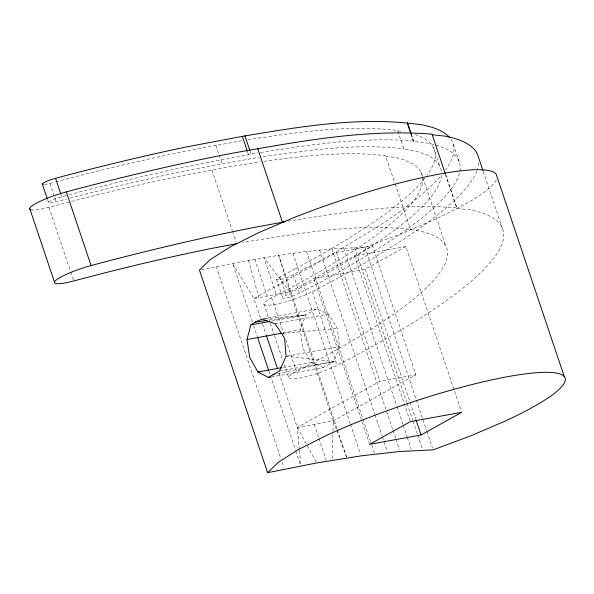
<?xml version="1.0" encoding="UTF-8"?>
<svg xmlns="http://www.w3.org/2000/svg" width="594" height="594" viewBox="0 0 594 594"><rect width="100%" height="100%" fill="white"/><g stroke="black" fill="none" stroke-linecap="round" stroke-linejoin="round"><path stroke-width="0.45" stroke-dasharray="2.97 2.23" d="M332.113 458.464L332.952 431.875M332.982 430.962L333.301 420.871L289.909 291.936L278.668 255.316L248.515 260.35L201.21 269.691M301.292 287.34L283.865 296.562A9.712 1.604 -18.6 0 0 284.749 298.143A9.712 1.604 -18.6 0 0 294.513 295.522L321.317 281.794L342.359 270.136L379.744 247.728A610.832 100.817 -18.6 0 0 437.986 145.656L427.947 143.124L413.587 141.528L411.323 133.999M323.426 367.486L311.345 362.303L302.561 347.913L300.416 329.819L305.739 314.931L316.491 308.932L328.564 314.107L337.355 328.497L339.493 346.592L334.177 361.479L323.426 367.486L272.156 376.796M295.092 268.919L277.665 278.141A9.712 1.604 -18.6 0 0 278.549 279.722A9.712 1.604 -18.6 0 0 288.313 277.101L315.117 263.38L336.159 251.722L373.544 229.314A610.832 100.817 -18.6 0 0 441.26 175.356M279.002 373.047L297.304 427.428L333.301 420.871L415.874 374.784L372.483 245.849L336.531 252.376L253.913 298.492L260.699 318.666M252.413 322.074L232.64 263.305L253.913 298.492L289.909 291.936L372.483 245.849M369.706 444.312L313.914 278.534L365.28 269.208L405.873 246.555L461.36 411.449M299.317 449.42L297.304 427.428L379.922 381.311L415.874 374.784M476.834 171.131A630.546 104.069 -18.6 0 1 395.856 244.216L377.398 255.606A630.546 104.069 -18.6 0 1 312.296 291.669L306.489 294.394A29.589 4.886 -18.6 0 1 270.025 305.108A29.589 4.886 -18.6 0 1 271.673 297.787L287.251 289.649A571.435 94.312 -18.6 0 0 422.616 177.435M445.433 174.191L456.949 208.397L470.322 209.882A630.546 104.069 -18.6 0 1 493.399 258.68L486.018 267.285A630.546 104.069 -18.6 0 1 337.095 365.347L331.281 368.065A29.589 4.886 -18.6 0 1 294.817 378.786A29.589 4.886 -18.6 0 1 296.473 371.465L312.043 363.328A571.435 94.312 -18.6 0 0 436.093 277.465L441.587 270.062A571.435 94.312 -18.6 0 0 421.636 231.512L410.209 229.358C354.061 223.314 297.691 233.412 242.434 242.538M337.117 428.979L278.668 255.316L306.534 251.477L331.898 248.856L364.902 247.253L402.769 233.138L436.88 218.518L464.894 204.388A157.64 26.017 -18.6 0 0 496.651 179.225M65.904 195.597L58.108 197.772A9.578 1.582 -18.6 0 0 48.975 201.901A9.578 1.582 -18.6 0 0 52.651 202.613L66.587 199.049M69.246 194.698L71.748 194.03A610.832 100.817 -18.6 0 1 192.256 165.422L257.625 152.97M44.647 184.496A9.578 1.582 -18.6 0 0 46.451 184.192L55.16 181.994M56.029 181.771L77.814 176.084A591.579 97.639 -18.6 0 1 191.558 149.978L242.642 140.555M70.07 198.144L84.006 194.505A591.579 97.639 -18.6 0 1 197.757 168.399L258.724 157.358M30.866 209.816A29.455 4.863 -18.6 0 0 48.923 207.299L77.22 199.918A571.435 94.312 -18.6 0 1 187.058 174.703L226.054 167.36L260.41 161.82M277.532 373.641L334.177 361.479L286.085 356.289M262.986 318.889L316.491 308.932M405.873 246.555L354.507 255.88L410.001 420.775M271.562 321.139L305.739 314.931L262.993 318.971M275.156 323.812L328.564 314.107M283.212 332.944L300.416 329.819M286.991 356.125L339.493 346.592M283.279 367.396L311.345 362.303M287.815 221.235C343.555 212.207 400.222 203.029 456.831 207.855L456.949 208.397M279.536 370.931L334.177 361.479M260.514 152.48C311.063 144.572 362.407 136.791 413.684 141.016M247.995 139.672C297.304 132.336 347.572 124.547 397.46 130.442L404.076 149.302L414.597 150.95A591.26 97.587 -18.6 0 1 441.327 171.25M263.216 156.653C309.585 150.052 356.823 143.213 403.66 148.864L404.076 149.302M263.907 161.316C304.076 156.014 344.936 150.824 385.417 155.68L394.965 183.294M269.089 320.114L305.739 314.931M281.474 333.472L337.355 328.497M397.876 130.88L401.381 131.43M385.81 156.103L396.837 157.833A571.435 94.312 -18.6 0 1 422.475 176.529M289.909 291.936L263.87 257.685L276.396 294.446M297.304 427.428L316.699 462.964M333.301 420.871L336.449 429.492M336.768 430.353L346.54 457.068M483.271 171.488L503.044 230.257M453.356 144.416L459.556 162.838M445.619 174.525L456.831 207.855M433.449 147.49L439.649 165.904M411.115 133.977L413.476 140.993M411.226 134.511L413.587 141.528M420.998 172.275L422.468 176.656M422.765 177.532L445.79 245.946M395.255 184.17L410.61 229.781M364.902 247.253L426.596 430.568M426.886 431.444L432.499 448.106M365.28 269.208L409.853 401.655M410.142 402.532L415.755 419.193M354.603 247.475L406.845 402.725M407.142 403.601L412.748 420.262M413.045 421.139L417.471 434.296M417.768 435.172L422.49 449.205M343.592 248.01L396.725 405.888M397.022 406.764L402.925 424.309M403.222 425.185L407.061 436.59M407.35 437.466L411.189 448.864M336.531 252.376L379.922 381.311M331.898 248.856L392.708 429.536M392.998 430.412L395.656 438.313M395.953 439.189L399.495 449.71M319.535 250.007L374.74 414.033M375.029 414.909L382.113 435.959M382.41 436.835L387.429 451.744M306.534 251.477L370.582 441.81M371.762 445.314L374.42 453.207M312.296 291.669L337.095 365.347M292.901 253.244L350.163 423.403M350.46 424.279L360.499 454.098M293.339 274.896L299.532 293.31M250.178 151.463L251.062 154.098M247.639 152.168L248.53 154.804M337.414 429.863L346.562 457.053M279.9 276.856L286.1 295.277M276.529 279.358L282.729 297.78M271.673 297.787L284.073 334.63M285.848 339.894L296.473 371.465M254.841 259.251L267.233 296.094M215.897 145.389L218.852 154.158M219.149 155.034L222.097 163.803M263.862 304.009L269.179 319.795M270.359 323.307L274.198 334.704M274.495 335.58L282.759 360.142M284.236 364.53L288.662 377.687M211.924 170.01L232.291 230.531M232.581 231.408L236.13 241.936M262.474 323.93L266.015 334.452M253.601 325.579L257.143 336.107M268.948 371.191L270.129 374.695M270.426 375.571L295.515 450.126M295.805 451.009L300.534 465.043M216.268 266.543L280.917 458.627M282.098 462.139L283.865 467.404M61.145 194.958L61.739 196.711M49.933 183.36L56.133 201.782M47.654 199.836L48.537 202.465M48.923 207.299L70.478 271.324M70.768 272.208L73.426 280.101M314.241 424.346L318.636 437.518M318.933 438.394L326.269 460.343M248.515 260.35L258.828 297.609M299.398 450.334L300.824 465.919M478.838 162.734A630.546 104.069 -18.6 0 1 477.42 169.535M441.401 175.438A591.26 97.587 -18.6 0 1 301.321 287.333M450.846 139.107A610.832 100.817 -18.6 0 1 445.626 169.773M415.132 134.474A591.26 97.587 -18.6 0 1 427.249 175.156M425.156 177.955A591.26 97.587 -18.6 0 1 295.121 268.911"/><path stroke-width="0.89" d="M410.929 133.635L407.387 123.107C353.467 117.53 296.302 127.257 242.33 136.382L186.056 147A610.832 100.817 -18.6 0 0 65.548 175.609L51.908 179.351A9.578 1.582 -18.6 0 0 43.31 184.578M247 339.523L250.868 324.896L255.353 322.052L262.08 319.06L275.156 323.812L284.571 338.06L286.085 356.289L279.536 370.931L268.555 377.442L257.93 372L249.695 357.514L247 339.523L281.408 333.271M267.627 472.676L278.274 462.318L298.285 449.636L326.299 435.506A157.64 26.017 -18.6 0 1 535.684 372.78A157.64 26.017 -18.6 0 1 505.063 421.131L470.96 435.751L433.085 449.866L400.089 451.47L361.085 455.858L316.699 462.964L267.627 472.676L199.436 270.062L210.09 259.704L230.101 247.022L258.197 232.893L292.218 218.28A157.64 26.017 -18.6 0 1 496.116 174.02L564.3 376.626M421.064 434.986L461.657 412.325L410.298 421.658L369.706 444.312L421.064 434.986L416.045 420.077M30.257 209.578A29.455 4.863 -18.6 0 1 66.305 191.892L77.925 188.781A630.546 104.069 -18.6 0 1 230.977 153.46L257.759 148.745C315.102 138.692 373.656 129.403 432.038 134.177L445.144 173.314M236.716 243.689L211.85 248.381A571.435 94.312 -18.6 0 0 102.012 273.589L73.723 280.977A29.455 4.863 -18.6 0 1 55.836 280.353A29.455 4.863 -18.6 0 1 91.097 265.57L102.717 262.451A630.546 104.069 -18.6 0 1 255.769 227.138L285.536 221.636M273.04 374.606L274.836 374.22M250.868 324.896L269.758 321.465M257.93 372L281.467 367.723M268.555 377.442L270.359 377.116M255.353 322.052L266.342 320.5M407.387 123.107L421.747 124.703L431.786 127.242A610.832 100.817 -18.6 0 1 449.777 137.711M432.157 134.719L445.522 136.204A630.546 104.069 -18.6 0 1 478.252 156.578L482.974 170.612M407.276 122.572L410.818 133.101M257.759 148.745L282.551 222.423M244.862 135.677L249.881 150.586M242.33 136.382L247.349 151.292M266.305 335.328L277.524 368.659M257.432 336.984L268.651 370.314M66.305 191.892L91.097 265.57M55.539 178.297L60.848 194.082M42.337 184.051L47.357 198.96M29.7 208.427L54.492 282.105"/></g></svg>
